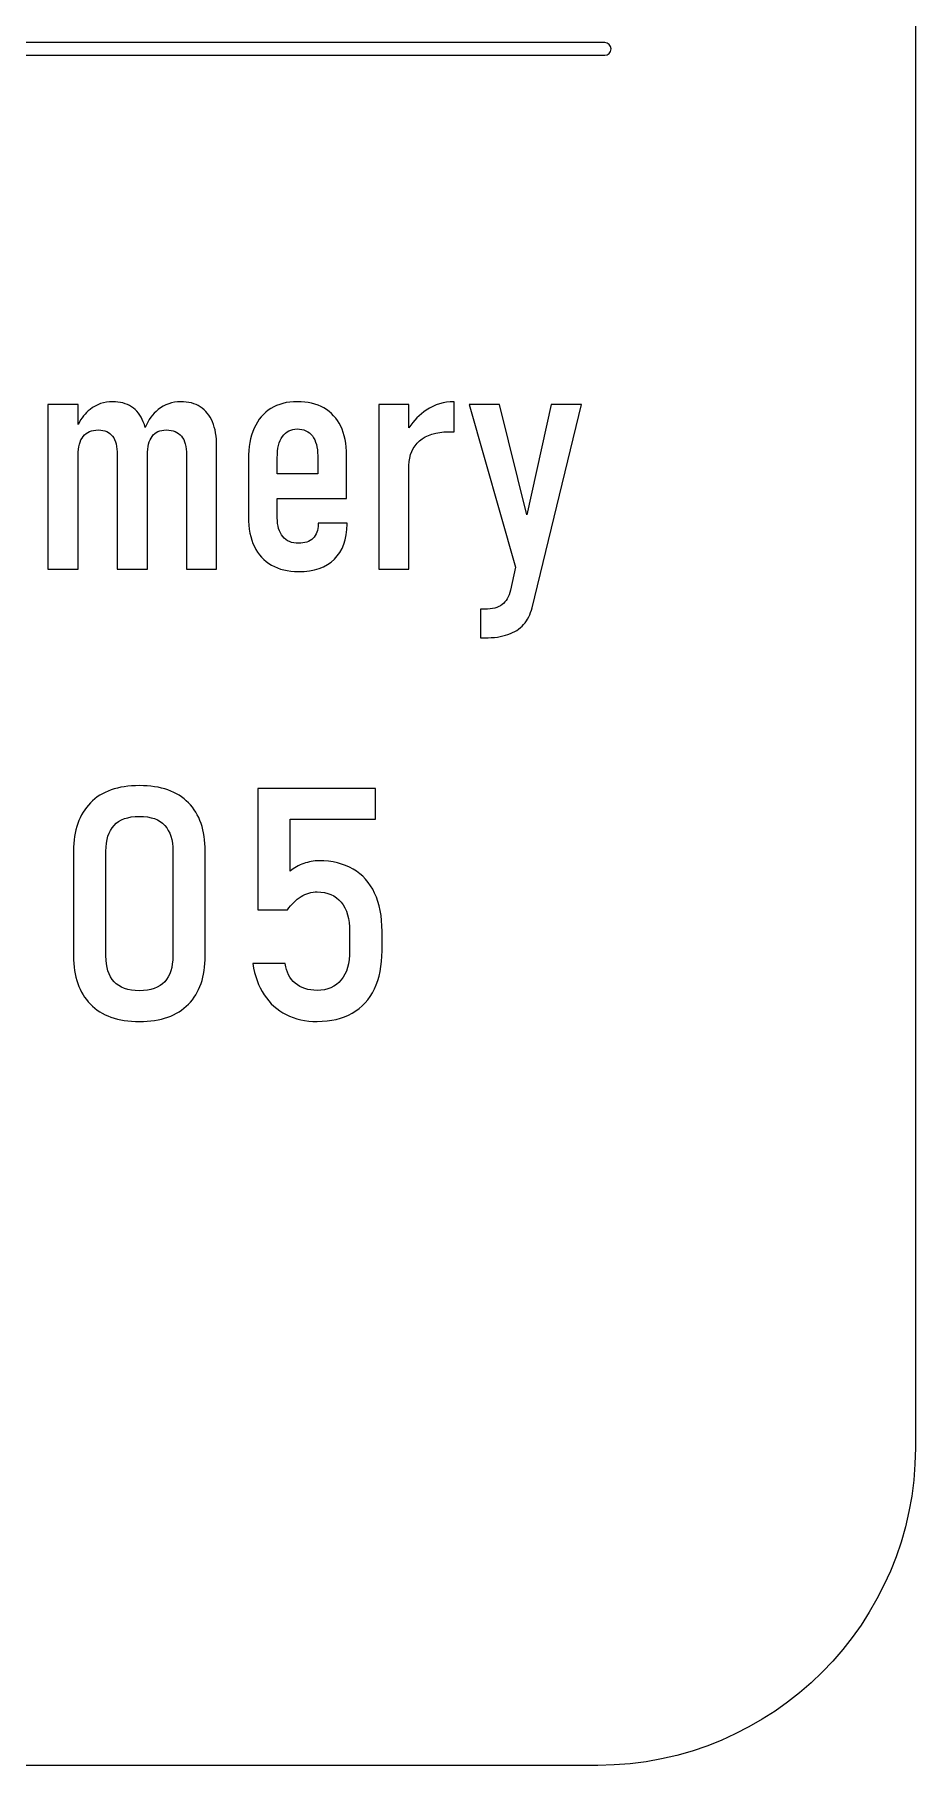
# Model space of a CAD drawing. Header units: millimetres. Extents: x -20 to 20, y -20 to 20.
# Drawn here: x 11.68 to 20, y -20 to -3.65 of the extents above; entities that cross this region are included whole.
import ezdxf

# ---------------------------------------------------------------- set-up
doc = ezdxf.new("R2010")
doc.units = ezdxf.units.MM
doc.header["$MEASUREMENT"] = 0
doc.layers.add('Layer 1', color=7, linetype='Continuous')

msp = doc.modelspace()

# ---------------------------------------------------------------- linework, layer by layer
at = {"layer": 'Layer 1', "color": 250, "lineweight": 9}
for points, knots in [([(17, 20), (17, 20), (-17, 20), (-17, 20), (-18.6523, 20), (-20, 18.6523), (-20, 17), (-20, 17), (-20, -17), (-20, -17), (-20, -18.6523), (-18.6523, -20), (-17, -20), (-17, -20), (17, -20), (17, -20), (18.6523, -20), (20, -18.6523), (20, -17), (20, -17), (20, 17), (20, 17), (20, 18.6523), (18.6523, 20), (17, 20)], [0, 0, 0, 0, 0.125, 0.125, 0.125, 0.25, 0.25, 0.25, 0.375, 0.375, 0.375, 0.5, 0.5, 0.5, 0.625, 0.625, 0.625, 0.75, 0.75, 0.75, 0.875, 0.875, 0.875, 1, 1, 1, 1]), ([(-8.4018, -3.8484), (-8.4348, -3.8484), (-8.4615, -3.8216), (-8.4615, -3.7887), (-8.4615, -3.7557), (-8.4348, -3.729), (-8.4018, -3.729), (-8.4018, -3.729), (17.0655, -3.729), (17.0655, -3.729), (17.0985, -3.729), (17.1252, -3.7557), (17.1252, -3.7887), (17.1252, -3.8216), (17.0985, -3.8484), (17.0655, -3.8484), (17.0655, -3.8484), (-8.4018, -3.8484), (-8.4018, -3.8484)], [0, 0, 0, 0, 0.1666667, 0.1666667, 0.1666667, 0.3333333, 0.3333333, 0.3333333, 0.5, 0.5, 0.5, 0.6666667, 0.6666667, 0.6666667, 0.8333333, 0.8333333, 0.8333333, 1, 1, 1, 1]), ([(13.1162, -7.6242), (13.1162, -7.5439), (13.1003, -7.4846), (13.0681, -7.4458), (13.0364, -7.4069), (12.9884, -7.3875), (12.9245, -7.3875), (12.8647, -7.3875), (12.8197, -7.4074), (12.7906, -7.4478), (12.7618, -7.4869), (12.747, -7.5463), (12.7461, -7.6252), (12.7461, -7.6252), (12.7461, -7.629), (12.7461, -7.629), (12.7461, -7.629), (12.7461, -7.6329), (12.7461, -7.6329), (12.7461, -7.6329), (12.7461, -8.7023), (12.7461, -8.7023), (12.7461, -8.7023), (12.4619, -8.7023), (12.4619, -8.7023), (12.4619, -8.7023), (12.4619, -7.6242), (12.4619, -7.6242), (12.4619, -7.5439), (12.447, -7.4846), (12.4174, -7.4458), (12.3877, -7.4069), (12.3433, -7.3875), (12.2834, -7.3875), (12.2195, -7.3875), (12.1715, -7.4079), (12.1398, -7.4488), (12.1086, -7.4884), (12.0927, -7.5473), (12.0917, -7.6253), (12.0917, -7.6253), (12.0917, -7.6291), (12.0917, -7.6291), (12.0917, -7.6291), (12.0917, -7.6329), (12.0917, -7.6329), (12.0917, -7.6329), (12.0917, -8.7023), (12.0917, -8.7023), (12.0917, -8.7023), (11.807, -8.7023), (11.807, -8.7023), (11.807, -8.7023), (11.807, -7.1477), (11.807, -7.1477), (11.807, -7.1477), (12.0917, -7.1477), (12.0917, -7.1477), (12.0917, -7.1477), (12.0917, -7.3363), (12.0917, -7.3363), (12.1224, -7.2755), (12.1601, -7.2277), (12.2047, -7.1927), (12.2661, -7.1447), (12.3371, -7.1206), (12.4184, -7.1206), (12.4879, -7.1206), (12.5477, -7.137), (12.5963, -7.1687), (12.6454, -7.2004), (12.6827, -7.2479), (12.7077, -7.3103), (12.7147, -7.3274), (12.7209, -7.3455), (12.7259, -7.3646), (12.7566, -7.2923), (12.7969, -7.2359), (12.8473, -7.1958), (12.9097, -7.1457), (12.9807, -7.1206), (13.0605, -7.1206), (13.1336, -7.1206), (13.1954, -7.137), (13.2455, -7.1692), (13.2961, -7.2019), (13.3345, -7.2495), (13.3611, -7.3118), (13.3876, -7.3742), (13.4004, -7.4504), (13.4004, -7.5403), (13.4004, -7.5403), (13.4004, -8.7023), (13.4004, -8.7023), (13.4004, -8.7023), (13.1162, -8.7023), (13.1162, -8.7023), (13.1162, -8.7023), (13.1162, -7.6242), (13.1162, -7.6242)], [0, 0, 0, 0, 0.030303, 0.030303, 0.030303, 0.0606061, 0.0606061, 0.0606061, 0.0909091, 0.0909091, 0.0909091, 0.1212121, 0.1212121, 0.1212121, 0.1515152, 0.1515152, 0.1515152, 0.1818182, 0.1818182, 0.1818182, 0.2121212, 0.2121212, 0.2121212, 0.2424242, 0.2424242, 0.2424242, 0.2727273, 0.2727273, 0.2727273, 0.3030303, 0.3030303, 0.3030303, 0.3333333, 0.3333333, 0.3333333, 0.3636364, 0.3636364, 0.3636364, 0.3939394, 0.3939394, 0.3939394, 0.4242424, 0.4242424, 0.4242424, 0.4545455, 0.4545455, 0.4545455, 0.4848485, 0.4848485, 0.4848485, 0.5151515, 0.5151515, 0.5151515, 0.5454545, 0.5454545, 0.5454545, 0.5757576, 0.5757576, 0.5757576, 0.6060606, 0.6060606, 0.6060606, 0.6363636, 0.6363636, 0.6363636, 0.6666667, 0.6666667, 0.6666667, 0.6969697, 0.6969697, 0.6969697, 0.7272727, 0.7272727, 0.7272727, 0.7575758, 0.7575758, 0.7575758, 0.7878788, 0.7878788, 0.7878788, 0.8181818, 0.8181818, 0.8181818, 0.8484848, 0.8484848, 0.8484848, 0.8787879, 0.8787879, 0.8787879, 0.9090909, 0.9090909, 0.9090909, 0.9393939, 0.9393939, 0.9393939, 0.969697, 0.969697, 0.969697, 1, 1, 1, 1]), ([(14.1733, -8.7248), (14.0736, -8.7248), (13.9888, -8.7043), (13.9182, -8.664), (13.8477, -8.6236), (13.794, -8.5648), (13.7567, -8.4881), (13.7189, -8.4114), (13.7005, -8.3184), (13.7005, -8.2095), (13.7005, -8.2095), (13.7005, -7.6661), (13.7005, -7.6661), (13.7005, -7.5511), (13.7183, -7.4529), (13.7552, -7.3711), (13.7915, -7.2888), (13.8441, -7.227), (13.9131, -7.1845), (13.9816, -7.1421), (14.0649, -7.1206), (14.1616, -7.1206), (14.2592, -7.1206), (14.343, -7.1406), (14.4131, -7.1799), (14.4831, -7.2193), (14.5363, -7.2766), (14.5726, -7.3522), (14.6094, -7.4274), (14.6273, -7.5189), (14.6273, -7.6257), (14.6273, -7.6257), (14.6273, -8.0357), (14.6273, -8.0357), (14.6273, -8.0357), (13.9729, -8.0357), (13.9729, -8.0357), (13.9729, -8.0357), (13.9729, -8.2172), (13.9729, -8.2172), (13.9729, -8.2928), (13.9903, -8.3521), (14.0251, -8.3946), (14.0603, -8.437), (14.1094, -8.4579), (14.1733, -8.4579), (14.2326, -8.4579), (14.2781, -8.4426), (14.3108, -8.4109), (14.343, -8.3797), (14.3594, -8.3347), (14.3594, -8.277), (14.3594, -8.277), (14.3594, -8.2662), (14.3594, -8.2662), (14.3594, -8.2662), (14.6319, -8.2662), (14.6319, -8.2662), (14.6319, -8.2662), (14.6319, -8.277), (14.6319, -8.277), (14.6319, -8.4196), (14.592, -8.53), (14.5122, -8.6077), (14.432, -8.6859), (14.3195, -8.7248), (14.1733, -8.7248)], [0, 0, 0, 0, 0.0454545, 0.0454545, 0.0454545, 0.0909091, 0.0909091, 0.0909091, 0.1363636, 0.1363636, 0.1363636, 0.1818182, 0.1818182, 0.1818182, 0.2272727, 0.2272727, 0.2272727, 0.2727273, 0.2727273, 0.2727273, 0.3181818, 0.3181818, 0.3181818, 0.3636364, 0.3636364, 0.3636364, 0.4090909, 0.4090909, 0.4090909, 0.4545455, 0.4545455, 0.4545455, 0.5, 0.5, 0.5, 0.5454545, 0.5454545, 0.5454545, 0.5909091, 0.5909091, 0.5909091, 0.6363636, 0.6363636, 0.6363636, 0.6818182, 0.6818182, 0.6818182, 0.7272727, 0.7272727, 0.7272727, 0.7727273, 0.7727273, 0.7727273, 0.8181818, 0.8181818, 0.8181818, 0.8636364, 0.8636364, 0.8636364, 0.9090909, 0.9090909, 0.9090909, 0.9545455, 0.9545455, 0.9545455, 1, 1, 1, 1]), ([(14.9314, -7.1477), (14.9314, -7.1477), (15.2161, -7.1477), (15.2161, -7.1477), (15.2161, -7.1477), (15.2161, -7.3661), (15.2161, -7.3661), (15.2616, -7.2973), (15.3161, -7.2417), (15.3802, -7.1994), (15.4595, -7.1472), (15.5469, -7.1206), (15.643, -7.1206), (15.643, -7.1206), (15.643, -7.1206), (15.643, -7.1206), (15.643, -7.1206), (15.643, -7.4054), (15.643, -7.4054), (15.6358, -7.4054), (15.6282, -7.4054), (15.6195, -7.4054), (15.6113, -7.4054), (15.6011, -7.4054), (15.5888, -7.4054), (15.4733, -7.4054), (15.3828, -7.4335), (15.3174, -7.4897), (15.2519, -7.5465), (15.2182, -7.6242), (15.2161, -7.7228), (15.2161, -7.7228), (15.2161, -8.7023), (15.2161, -8.7023), (15.2161, -8.7023), (14.9314, -8.7023), (14.9314, -8.7023), (14.9314, -8.7023), (14.9314, -7.1477), (14.9314, -7.1477)], [0, 0, 0, 0, 0.0769231, 0.0769231, 0.0769231, 0.1538462, 0.1538462, 0.1538462, 0.2307692, 0.2307692, 0.2307692, 0.3076923, 0.3076923, 0.3076923, 0.3846154, 0.3846154, 0.3846154, 0.4615385, 0.4615385, 0.4615385, 0.5384615, 0.5384615, 0.5384615, 0.6153846, 0.6153846, 0.6153846, 0.6923077, 0.6923077, 0.6923077, 0.7692308, 0.7692308, 0.7692308, 0.8461538, 0.8461538, 0.8461538, 0.9230769, 0.9230769, 0.9230769, 1, 1, 1, 1]), ([(16.8469, -7.1477), (16.8469, -7.1477), (16.3796, -9.0663), (16.3796, -9.0663), (16.3638, -9.1302), (16.3372, -9.1828), (16.2999, -9.2247), (16.2621, -9.2667), (16.213, -9.2984), (16.1522, -9.3193), (16.0913, -9.3403), (16.0182, -9.351), (15.9334, -9.351), (15.9334, -9.351), (15.8914, -9.351), (15.8914, -9.351), (15.8914, -9.351), (15.8914, -9.0811), (15.8914, -9.0811), (15.8914, -9.0811), (15.9334, -9.0811), (15.9334, -9.0811), (16.0034, -9.0811), (16.0576, -9.0663), (16.0969, -9.0371), (16.1358, -9.0075), (16.1619, -8.9625), (16.1746, -8.9017), (16.1746, -8.9017), (16.2226, -8.6829), (16.2226, -8.6829), (16.2226, -8.6829), (15.7851, -7.1477), (15.7851, -7.1477), (15.7851, -7.1477), (16.0729, -7.1477), (16.0729, -7.1477), (16.0729, -7.1477), (16.3313, -8.1878), (16.3313, -8.1878), (16.3313, -8.1878), (16.5596, -7.1477), (16.5596, -7.1477), (16.5596, -7.1477), (16.8469, -7.1477), (16.8469, -7.1477)], [0, 0, 0, 0, 0.0666667, 0.0666667, 0.0666667, 0.1333333, 0.1333333, 0.1333333, 0.2, 0.2, 0.2, 0.2666667, 0.2666667, 0.2666667, 0.3333333, 0.3333333, 0.3333333, 0.4, 0.4, 0.4, 0.4666667, 0.4666667, 0.4666667, 0.5333333, 0.5333333, 0.5333333, 0.6, 0.6, 0.6, 0.6666667, 0.6666667, 0.6666667, 0.7333333, 0.7333333, 0.7333333, 0.8, 0.8, 0.8, 0.8666667, 0.8666667, 0.8666667, 0.9333333, 0.9333333, 0.9333333, 1, 1, 1, 1]), ([(13.9729, -7.8005), (13.9729, -7.8005), (14.3548, -7.8005), (14.3548, -7.8005), (14.3548, -7.8005), (14.3548, -7.6313), (14.3548, -7.6313), (14.3548, -7.5506), (14.3379, -7.4882), (14.3047, -7.4442), (14.271, -7.4003), (14.2234, -7.3783), (14.1616, -7.3783), (14.1017, -7.3783), (14.0552, -7.4018), (14.0225, -7.4488), (13.9893, -7.4959), (13.9729, -7.5628), (13.9729, -7.6492), (13.9729, -7.6492), (13.9729, -7.8005), (13.9729, -7.8005)], [0, 0, 0, 0, 0.1428571, 0.1428571, 0.1428571, 0.2857143, 0.2857143, 0.2857143, 0.4285714, 0.4285714, 0.4285714, 0.5714286, 0.5714286, 0.5714286, 0.7142857, 0.7142857, 0.7142857, 0.8571429, 0.8571429, 0.8571429, 1, 1, 1, 1]), ([(12.6707, -12.9739), (12.4673, -12.9739), (12.3129, -12.9192), (12.2076, -12.8108), (12.1018, -12.7019), (12.0491, -12.5501), (12.0491, -12.3553), (12.0491, -12.3553), (12.0491, -11.3651), (12.0491, -11.3651), (12.0491, -11.1699), (12.1023, -11.0175), (12.2081, -10.9092), (12.3139, -10.8008), (12.4683, -10.7466), (12.6707, -10.7466), (12.8747, -10.7466), (13.0291, -10.8008), (13.1344, -10.9086), (13.2397, -11.0165), (13.2924, -11.1688), (13.2924, -11.3651), (13.2924, -11.3651), (13.2924, -12.3553), (13.2924, -12.3553), (13.2924, -12.5511), (13.2397, -12.703), (13.1339, -12.8113), (13.0281, -12.9197), (12.8737, -12.9739), (12.6707, -12.9739)], [0, 0, 0, 0, 0.1, 0.1, 0.1, 0.2, 0.2, 0.2, 0.3, 0.3, 0.3, 0.4, 0.4, 0.4, 0.5, 0.5, 0.5, 0.6, 0.6, 0.6, 0.7, 0.7, 0.7, 0.8, 0.8, 0.8, 0.9, 0.9, 0.9, 1, 1, 1, 1]), ([(14.35, -12.9739), (14.2401, -12.9739), (14.1425, -12.9524), (14.0571, -12.9095), (13.9718, -12.8665), (13.9022, -12.8042), (13.8491, -12.7224), (13.7954, -12.6406), (13.7601, -12.5419), (13.7417, -12.4274), (13.7417, -12.4274), (13.7417, -12.4259), (13.7417, -12.4259), (13.7417, -12.4259), (14.0474, -12.4259), (14.0474, -12.4259), (14.0474, -12.4259), (14.0474, -12.4274), (14.0474, -12.4274), (14.0587, -12.5072), (14.0904, -12.569), (14.1435, -12.6135), (14.1962, -12.658), (14.2652, -12.6805), (14.35, -12.6805), (14.4477, -12.6805), (14.5233, -12.6477), (14.577, -12.5823), (14.6302, -12.5169), (14.6568, -12.4249), (14.6568, -12.3058), (14.6568, -12.3058), (14.6568, -12.1233), (14.6568, -12.1233), (14.6568, -12.0052), (14.6302, -11.9137), (14.577, -11.8482), (14.5233, -11.7828), (14.4477, -11.7501), (14.35, -11.7501), (14.2969, -11.7501), (14.2463, -11.7654), (14.1972, -11.7951), (14.1481, -11.8252), (14.1052, -11.8671), (14.0684, -11.9208), (14.0684, -11.9208), (13.7898, -11.9208), (13.7898, -11.9208), (13.7898, -11.9208), (13.7898, -10.7737), (13.7898, -10.7737), (13.7898, -10.7737), (14.8996, -10.7737), (14.8996, -10.7737), (14.8996, -10.7737), (14.8996, -11.0646), (14.8996, -11.0646), (14.8996, -11.0646), (14.0955, -11.0646), (14.0955, -11.0646), (14.0955, -11.0646), (14.0955, -11.5543), (14.0955, -11.5543), (14.1333, -11.5231), (14.1757, -11.4991), (14.2228, -11.4822), (14.2698, -11.4653), (14.3173, -11.4567), (14.3664, -11.4567), (14.4922, -11.4567), (14.6, -11.4827), (14.689, -11.5349), (14.7784, -11.5865), (14.8464, -11.6627), (14.8929, -11.7623), (14.9395, -11.862), (14.9625, -11.9822), (14.9625, -12.1233), (14.9625, -12.1233), (14.9625, -12.3058), (14.9625, -12.3058), (14.9625, -12.4468), (14.9384, -12.567), (14.8909, -12.6667), (14.8428, -12.7669), (14.7728, -12.843), (14.6808, -12.8952), (14.5893, -12.9478), (14.4789, -12.9739), (14.35, -12.9739)], [0, 0, 0, 0, 0.0333333, 0.0333333, 0.0333333, 0.0666667, 0.0666667, 0.0666667, 0.1, 0.1, 0.1, 0.1333333, 0.1333333, 0.1333333, 0.1666667, 0.1666667, 0.1666667, 0.2, 0.2, 0.2, 0.2333333, 0.2333333, 0.2333333, 0.2666667, 0.2666667, 0.2666667, 0.3, 0.3, 0.3, 0.3333333, 0.3333333, 0.3333333, 0.3666667, 0.3666667, 0.3666667, 0.4, 0.4, 0.4, 0.4333333, 0.4333333, 0.4333333, 0.4666667, 0.4666667, 0.4666667, 0.5, 0.5, 0.5, 0.5333333, 0.5333333, 0.5333333, 0.5666667, 0.5666667, 0.5666667, 0.6, 0.6, 0.6, 0.6333333, 0.6333333, 0.6333333, 0.6666667, 0.6666667, 0.6666667, 0.7, 0.7, 0.7, 0.7333333, 0.7333333, 0.7333333, 0.7666667, 0.7666667, 0.7666667, 0.8, 0.8, 0.8, 0.8333333, 0.8333333, 0.8333333, 0.8666667, 0.8666667, 0.8666667, 0.9, 0.9, 0.9, 0.9333333, 0.9333333, 0.9333333, 0.9666667, 0.9666667, 0.9666667, 1, 1, 1, 1]), ([(12.6707, -12.6835), (12.7786, -12.6835), (12.8583, -12.6549), (12.91, -12.5987), (12.9611, -12.5424), (12.9867, -12.4612), (12.9867, -12.3553), (12.9867, -12.3553), (12.9867, -11.3651), (12.9867, -11.3651), (12.9867, -11.2593), (12.9616, -11.1786), (12.9105, -11.1218), (12.8594, -11.0656), (12.7796, -11.0375), (12.6707, -11.0375), (12.5619, -11.0375), (12.4821, -11.0656), (12.4315, -11.1218), (12.3804, -11.1786), (12.3548, -11.2593), (12.3548, -11.3651), (12.3548, -11.3651), (12.3548, -12.3553), (12.3548, -12.3553), (12.3548, -12.4612), (12.3804, -12.5424), (12.432, -12.5987), (12.4836, -12.6549), (12.5629, -12.6835), (12.6707, -12.6835)], [0, 0, 0, 0, 0.1, 0.1, 0.1, 0.2, 0.2, 0.2, 0.3, 0.3, 0.3, 0.4, 0.4, 0.4, 0.5, 0.5, 0.5, 0.6, 0.6, 0.6, 0.7, 0.7, 0.7, 0.8, 0.8, 0.8, 0.9, 0.9, 0.9, 1, 1, 1, 1])]:
    msp.add_open_spline(points, degree=3, knots=knots, dxfattribs=at)

doc.saveas('drawing.dxf')
